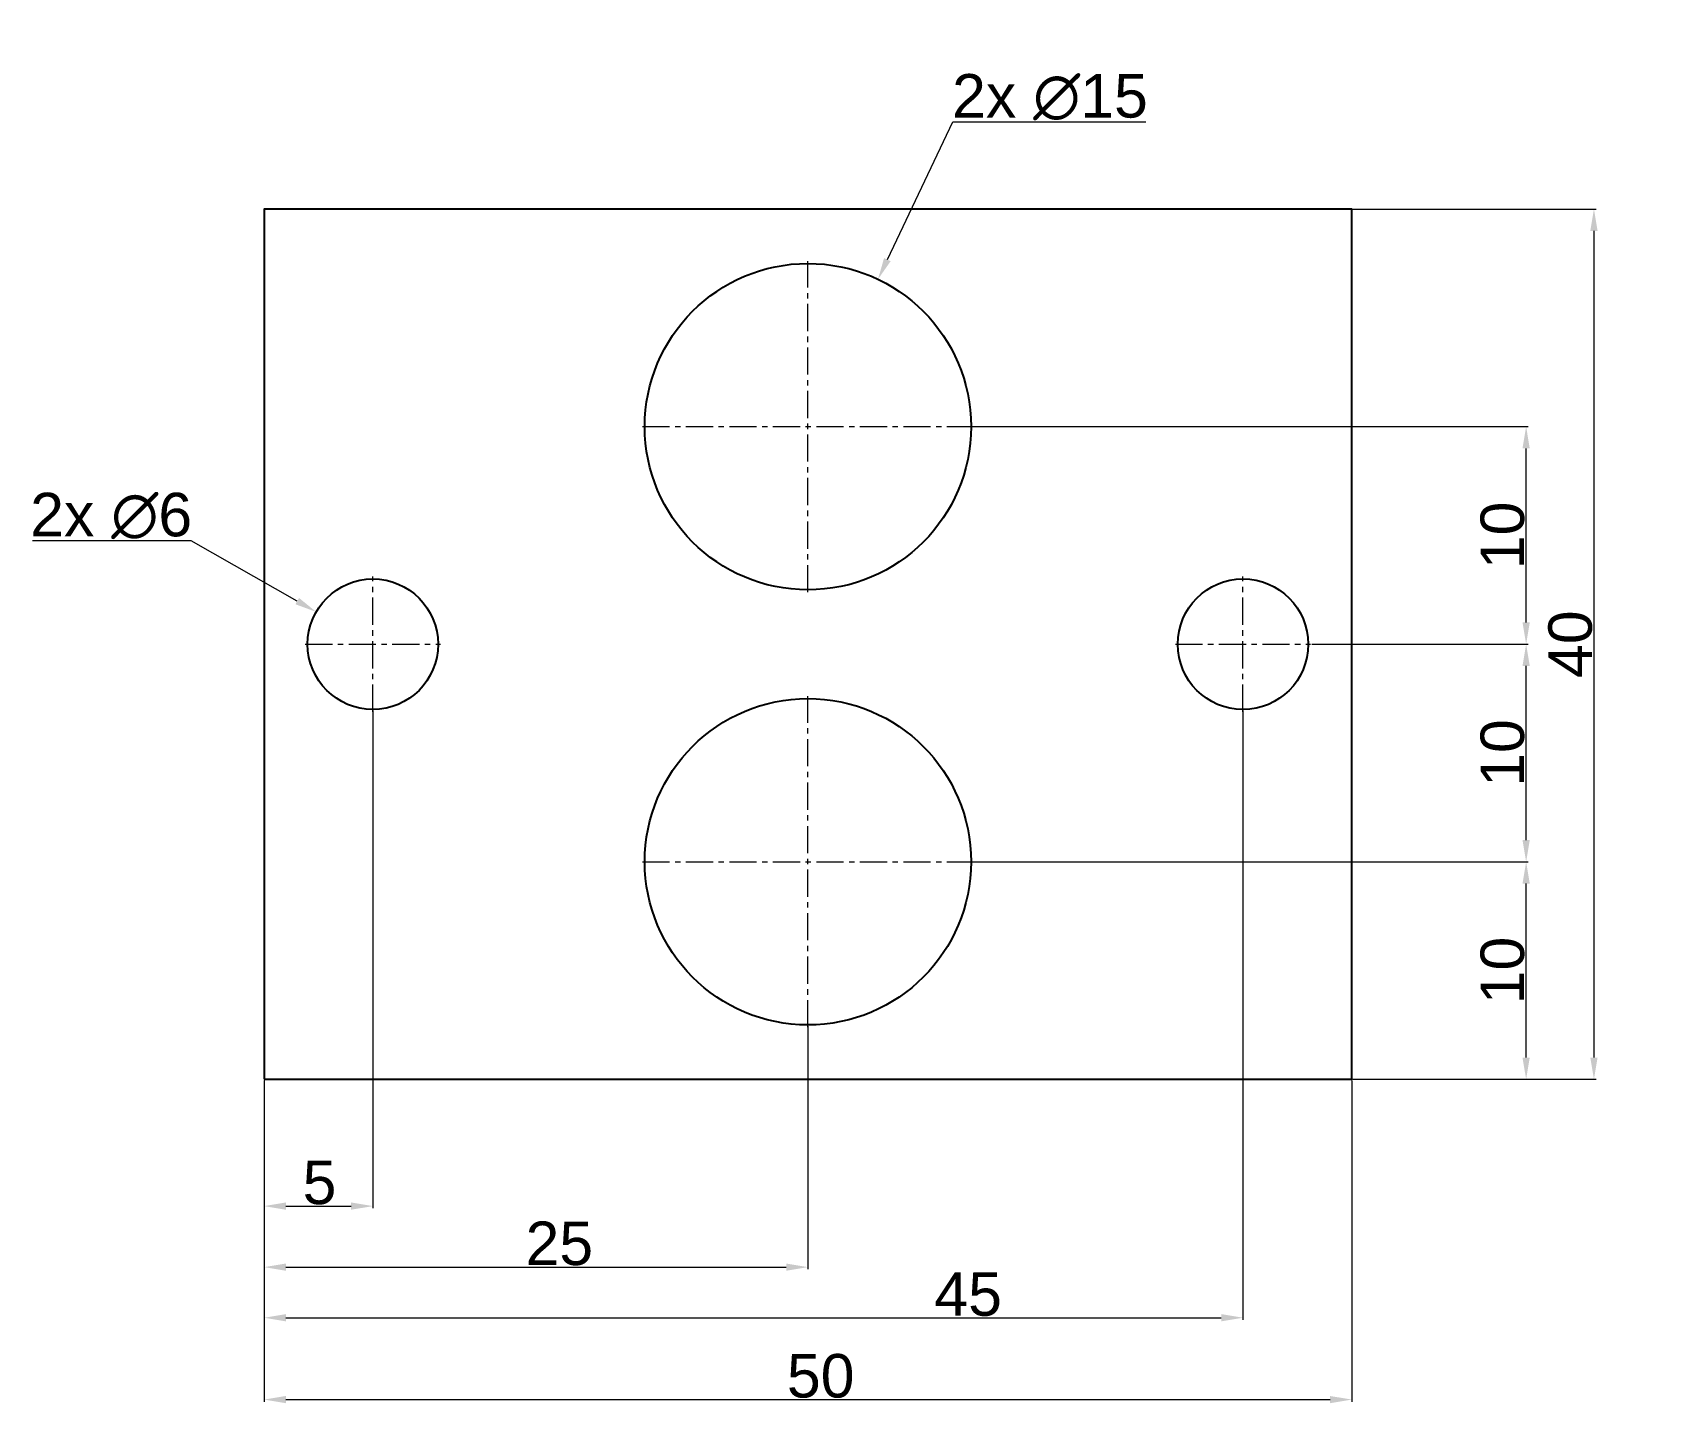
# Model space of a CAD drawing. Header units: millimetres. Extents: x -35.7 to 38.7, y -35 to 28.1.
import ezdxf

# ---------------------------------------------------------------- set-up
doc = ezdxf.new("R2010")
doc.units = ezdxf.units.MM
doc.header["$MEASUREMENT"] = 0
doc.linetypes.add('CENTER', pattern=[2, 1.25, -0.25, 0.25, -0.25])
doc.layers.add('AM_5', color=3, linetype='Continuous', lineweight=15)
doc.layers.add('AM_7', color=4, linetype='CENTER', lineweight=15)
doc.styles.get("Standard").update_dxf_attribs({"font": 'arial.ttf'})
doc.dimstyles.new('AM_ANSI$0', dxfattribs={"dimtxt": 2, "dimasz": 1, "dimexe": 0.1, "dimexo": 0.05, "dimgap": 0.06, "dimtad": 1, "dimtoh": 1, "dimzin": 9, "dimdsep": 46, "dimtxsty": 'Standard', "dimcen": 0, "dimclrd": 256, "dimclre": 256, "dimclrt": 2, "dimadec": 0, "dimazin": 2, "dimtp": 0.1, "dimtm": 0.1, "dimtfac": 0.71, "dimtofl": 0, "dimtmove": 0, "dimatfit": 3, "dimfxl": 1, "dimtolj": 1, "dimtzin": 7, "dimlwd": -1, "dimlwe": -1, "dimarcsym": 1})
doc.dimstyles.new('AM_ANSI$3', dxfattribs={"dimtxt": 2, "dimasz": 1, "dimexe": 0.1, "dimexo": 0.05, "dimgap": 0.06, "dimtad": 1, "dimtoh": 1, "dimzin": 9, "dimdsep": 46, "dimtxsty": 'Standard', "dimcen": 0, "dimclrd": 256, "dimclre": 256, "dimclrt": 2, "dimadec": 0, "dimazin": 2, "dimtp": 0.1, "dimtm": 0.1, "dimtfac": 0.71, "dimtofl": 0, "dimtmove": 0, "dimatfit": 0, "dimfxl": 1, "dimtolj": 1, "dimtzin": 7, "dimlwd": -1, "dimlwe": -1, "dimarcsym": 1})

# ---------------------------------------------------------------- blocks, each defined once
blk = doc.blocks.new('*D5')
at = {"layer": 'AM_5', "transparency": 16777216}
for p, q in [((-25, -20.05), (-25, -34.821)), ((25, -20.05), (25, -34.821)), ((-24, -34.721), (24, -34.721))]:
    blk.add_line(p, q, dxfattribs=at)
for points in [[(-24, -34.555), (-24, -34.888), (-25, -34.721)], [(24, -34.555), (24, -34.888), (25, -34.721)]]:
    blk.add_solid(points, dxfattribs=at)
at = {"layer": 'Defpoints', "color": 0, "transparency": 16777216}
for p in [(-25, -20), (25, -20), (25, -34.721)]:
    blk.add_point(p, dxfattribs=at)
at = {"layer": 'AM_5', "color": 2, "transparency": 16777216, "insert": (0.587, -33.64), "char_height": 2, "attachment_point": 5}
blk.add_mtext('\\A1;50', dxfattribs=at)
blk = doc.blocks.new('*D6')
at = {"layer": 'AM_5', "transparency": 16777216}
for p, q in [((0, -17.55), (0, -28.733)), ((-25, -20.05), (-25, -28.733)), ((-24, -28.633), (-1, -28.633))]:
    blk.add_line(p, q, dxfattribs=at)
for points in [[(-24, -28.466), (-24, -28.799), (-25, -28.633)], [(-1, -28.466), (-1, -28.799), (0, -28.633)]]:
    blk.add_solid(points, dxfattribs=at)
at = {"layer": 'Defpoints', "color": 0, "transparency": 16777216}
for p in [(0, -17.5), (-25, -20), (0, -28.633)]:
    blk.add_point(p, dxfattribs=at)
at = {"layer": 'AM_5', "color": 2, "transparency": 16777216, "insert": (-11.428, -27.551), "char_height": 2, "attachment_point": 5}
blk.add_mtext('\\A1;25', dxfattribs=at)
blk = doc.blocks.new('*D7')
at = {"layer": 'AM_5', "transparency": 16777216}
for p, q in [((-20, -3.05), (-20, -25.928)), ((-25, -20.05), (-25, -25.928)), ((-24, -25.828), (-21, -25.828))]:
    blk.add_line(p, q, dxfattribs=at)
for points in [[(-24, -25.661), (-24, -25.994), (-25, -25.828)], [(-21, -25.661), (-21, -25.994), (-20, -25.828)]]:
    blk.add_solid(points, dxfattribs=at)
at = {"layer": 'Defpoints', "color": 0, "transparency": 16777216}
for p in [(-20, -3), (-25, -20), (-20, -25.828)]:
    blk.add_point(p, dxfattribs=at)
at = {"layer": 'AM_5', "color": 2, "transparency": 16777216, "insert": (-22.452, -24.751), "char_height": 2, "attachment_point": 5}
blk.add_mtext('\\A1;5', dxfattribs=at)
blk = doc.blocks.new('*D8')
at = {"layer": 'AM_5', "transparency": 16777216}
for p, q in [((20, -3.05), (20, -31.059)), ((-25, -20.05), (-25, -31.059)), ((-24, -30.959), (19, -30.959))]:
    blk.add_line(p, q, dxfattribs=at)
for points in [[(-24, -30.792), (-24, -31.125), (-25, -30.959)], [(19, -30.792), (19, -31.125), (20, -30.959)]]:
    blk.add_solid(points, dxfattribs=at)
at = {"layer": 'Defpoints', "color": 0, "transparency": 16777216}
for p in [(20, -3), (-25, -20), (20, -30.959)]:
    blk.add_point(p, dxfattribs=at)
at = {"layer": 'AM_5', "color": 2, "transparency": 16777216, "insert": (7.366, -29.882), "char_height": 2, "attachment_point": 5}
blk.add_mtext('\\A1;45', dxfattribs=at)
blk = doc.blocks.new('*D9')
at = {"layer": 'AM_5', "transparency": 16777216}
for p, q in [((3.651, 17.676), (6.66, 24.003)), ((6.66, 24.003), (15.534, 24.003))]:
    blk.add_line(p, q, dxfattribs=at)
blk.add_solid([(3.5, 17.748), (3.801, 17.604), (3.221, 16.773)], dxfattribs=at)
at = {"layer": 'Defpoints', "color": 0, "transparency": 16777216}
for p in [(3.221, 16.773), (-3.221, 3.227)]:
    blk.add_point(p, dxfattribs=at)
at = {"layer": 'AM_5', "color": 2, "transparency": 16777216, "insert": (11.127, 25.14), "char_height": 2, "attachment_point": 5}
blk.add_mtext('\\A1;2x ∅15', dxfattribs=at)
blk = doc.blocks.new('*D10')
at = {"layer": 'AM_5', "transparency": 16777216}
for p, q in [((-28.348, 4.756), (-35.652, 4.756)), ((-23.476, 1.98), (-28.348, 4.756))]:
    blk.add_line(p, q, dxfattribs=at)
blk.add_solid([(-23.393, 2.125), (-23.558, 1.835), (-22.607, 1.485)], dxfattribs=at)
at = {"layer": 'Defpoints', "color": 0, "transparency": 16777216}
for p in [(-22.607, 1.485), (-17.393, -1.485)]:
    blk.add_point(p, dxfattribs=at)
at = {"layer": 'AM_5', "color": 2, "transparency": 16777216, "insert": (-32.03, 5.893), "char_height": 2, "attachment_point": 5}
blk.add_mtext('\\A1;2x ∅6', dxfattribs=at)
blk = doc.blocks.new('*D17')
at = {"layer": 'AM_5', "transparency": 16777216}
for p, q in [((7.55, -10), (33.116, -10)), ((33.016, -19), (33.016, -11)), ((25.05, -20), (33.116, -20))]:
    blk.add_line(p, q, dxfattribs=at)
for points in [[(32.849, -11), (33.182, -11), (33.016, -10)], [(32.849, -19), (33.182, -19), (33.016, -20)]]:
    blk.add_solid(points, dxfattribs=at)
at = {"layer": 'Defpoints', "color": 0, "transparency": 16777216}
for p in [(7.5, -10), (33.016, -10), (25, -20)]:
    blk.add_point(p, dxfattribs=at)
at = {"layer": 'AM_5', "color": 2, "transparency": 16777216, "insert": (31.934, -15), "char_height": 2, "attachment_point": 5, "rotation": 90}
blk.add_mtext('\\A1;10', dxfattribs=at)
blk = doc.blocks.new('*D18')
at = {"layer": 'AM_5', "transparency": 16777216}
for p, q in [((23.16, 0), (33.116, 0)), ((33.016, -9), (33.016, -1)), ((7.55, -10), (33.116, -10))]:
    blk.add_line(p, q, dxfattribs=at)
for points in [[(32.849, -1), (33.182, -1), (33.016, 0)], [(32.849, -9), (33.182, -9), (33.016, -10)]]:
    blk.add_solid(points, dxfattribs=at)
at = {"layer": 'Defpoints', "color": 0, "transparency": 16777216}
for p in [(23.11, 0), (33.016, 0), (7.5, -10)]:
    blk.add_point(p, dxfattribs=at)
at = {"layer": 'AM_5', "color": 2, "transparency": 16777216, "insert": (31.934, -5), "char_height": 2, "attachment_point": 5, "rotation": 90}
blk.add_mtext('\\A1;10', dxfattribs=at)
blk = doc.blocks.new('*D19')
at = {"layer": 'AM_5', "transparency": 16777216}
for p, q in [((7.55, 10), (33.116, 10)), ((33.016, 1), (33.016, 9)), ((23.16, 0), (33.116, 0))]:
    blk.add_line(p, q, dxfattribs=at)
for points in [[(32.849, 9), (33.182, 9), (33.016, 10)], [(32.849, 1), (33.182, 1), (33.016, 0)]]:
    blk.add_solid(points, dxfattribs=at)
at = {"layer": 'Defpoints', "color": 0, "transparency": 16777216}
for p in [(7.5, 10), (33.016, 10), (23.11, 0)]:
    blk.add_point(p, dxfattribs=at)
at = {"layer": 'AM_5', "color": 2, "transparency": 16777216, "insert": (31.934, 5), "char_height": 2, "attachment_point": 5, "rotation": 90}
blk.add_mtext('\\A1;10', dxfattribs=at)
blk = doc.blocks.new('*D20')
at = {"layer": 'AM_5', "transparency": 16777216}
for p, q in [((25.05, 20), (36.233, 20)), ((36.133, 19), (36.133, -19)), ((25.05, -20), (36.233, -20))]:
    blk.add_line(p, q, dxfattribs=at)
for points in [[(35.966, 19), (36.3, 19), (36.133, 20)], [(35.966, -19), (36.3, -19), (36.133, -20)]]:
    blk.add_solid(points, dxfattribs=at)
at = {"layer": 'Defpoints', "color": 0, "transparency": 16777216}
for p in [(25, 20), (25, -20), (36.133, -20)]:
    blk.add_point(p, dxfattribs=at)
at = {"layer": 'AM_5', "color": 2, "transparency": 16777216, "insert": (35.052, 0), "char_height": 2, "attachment_point": 5, "rotation": 90}
blk.add_mtext('\\A1;40', dxfattribs=at)

msp = doc.modelspace()

# ---------------------------------------------------------------- linework, layer by layer
msp.add_lwpolyline([(-25, -20), (25, -20), (25, 20), (-25, 20)], close=True)
for centre, radius in [((0, 10), 7.5), ((-20, 0), 3), ((20, 0), 3), ((0, -10), 7.5)]:
    msp.add_circle(centre, radius)
at = {"layer": 'AM_7'}
for p, q in [((0, 2.39), (0, 17.61)), ((-7.61, 10), (7.61, 10)), ((-20, -3.11), (-20, 3.11)), ((20, -3.11), (20, 3.11)), ((-23.11, 0), (-16.89, 0)), ((16.89, 0), (23.11, 0)), ((0, -17.61), (0, -2.39)), ((-7.61, -10), (7.61, -10))]:
    msp.add_line(p, q, dxfattribs=at)

# ---------------------------------------------------------------- dimensions: what is measured, and where the dimension line sits
at = {"layer": 'AM_5'}
for p1, p2, picture, middle in [((-3.221, 3.227), (3.221, 16.773), '*D9', (11.127, 24.003)), ((-17.393, -1.485), (-22.607, 1.485), '*D10', (-32.03, 4.756))]:
    dim = msp.add_diameter_dim_2p(p1=p1, p2=p2, text='2x <>', dimstyle='AM_ANSI$3', override={"dimpost": ''}, dxfattribs=at)
    dim.commit()
    dim.dimension.update_dxf_attribs({"geometry": picture, "text_midpoint": middle, "dimtype": 163})
for base, p1, angle, picture, middle in [((36.133, -20), (25, 20), 90, '*D20', (38.739, 0.162)), ((25, -34.721), (-25, -20), 0, '*D5', (0.587, -34.721))]:
    dim = msp.add_linear_dim(base=base, p1=p1, p2=(25, -20), angle=angle, dimstyle='AM_ANSI$0', dxfattribs=at)
    dim.commit()
    dim.dimension.update_dxf_attribs({"geometry": picture, "text_midpoint": middle, "dimtype": 160})
for base, p1, p2, override, picture, middle in [((33.016, 10), (23.11, 0), (7.5, 10), {"dimtix": 1}, '*D19', (31.934, 5)), ((33.016, 0), (7.5, -10), (23.11, 0), {"dimpost": '', "dimtix": 1}, '*D18', (31.934, -5)), ((30.822, -9.721), (25, -20), (7.5, -10), {"dimtix": 1}, '*D17', (31.934, -15))]:
    dim = msp.add_linear_dim(base=base, p1=p1, p2=p2, angle=90, dimstyle='AM_ANSI$0', override=override, dxfattribs=at)
    dim.commit()
    dim.dimension.update_dxf_attribs({"geometry": picture, "text_midpoint": middle})
for base, p2, picture, middle in [((-20, -25.828), (-20, -3), '*D7', (-22.452, -25.828)), ((20, -30.959), (20, -3), '*D8', (7.366, -30.959)), ((0, -28.633), (0, -17.5), '*D6', (-11.428, -28.633))]:
    dim = msp.add_linear_dim(base=base, p1=(-25, -20), p2=p2, dimstyle='AM_ANSI$0', dxfattribs=at)
    dim.commit()
    dim.dimension.update_dxf_attribs({"geometry": picture, "text_midpoint": middle, "dimtype": 160})

doc.saveas('drawing.dxf')
